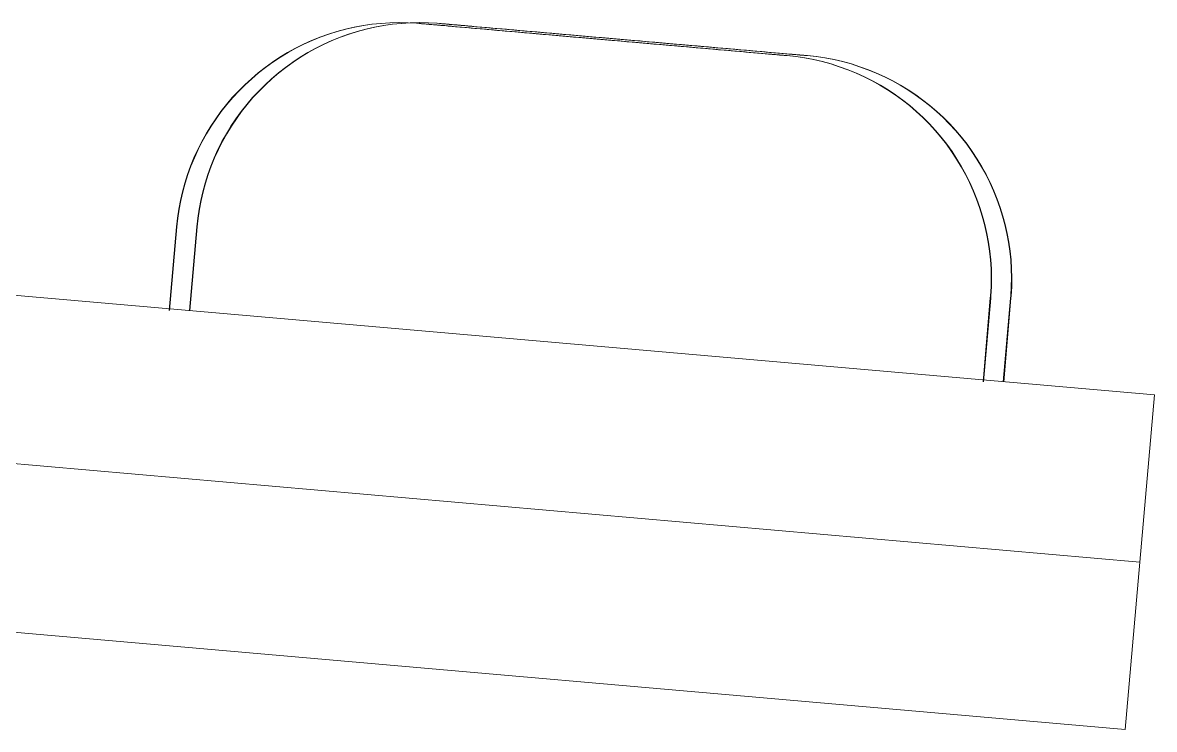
# Model space of a CAD drawing. Header units: millimetres. Extents: x 4237772 to 4686020, y -673 to 29459.
# Drawn here: x 4496280.44 to 4496300.66, y 16828.64 to 16841.27 of the extents above; entities that cross this region are included whole.
import ezdxf

# ---------------------------------------------------------------- set-up
doc = ezdxf.new("R2010")
doc.units = ezdxf.units.MM
doc.layers.add('Q-SPCQ', color=91, linetype='Continuous', lineweight=5)

# ---------------------------------------------------------------- blocks, each defined once
blk = doc.blocks.new('Static Line_Sayfa_Metal Deck_Pan Mount - Up to 15 _ pitch - Max 2 Users-1846359-SECTION - GRIDS B1-B2')
at = {"layer": 'Q-SPCQ'}
for p, q in [((4470673.11, 16834.617), (4470630.374, 16838.356)), ((4470655.639, 16837.619), (4470655.508, 16836.125)), ((4470655.642, 16837.619), (4470655.511, 16836.125)), ((4470655.646, 16837.619), (4470655.515, 16836.125)), ((4470656.001, 16837.619), (4470655.87, 16836.125)), ((4470656.004, 16837.619), (4470655.874, 16836.125)), ((4470656.008, 16837.619), (4470655.877, 16836.125)), ((4470670.049, 16834.853), (4470670.179, 16836.347)), ((4470670.052, 16834.853), (4470670.183, 16836.347)), ((4470670.055, 16834.853), (4470670.186, 16836.347)), ((4470670.411, 16834.853), (4470670.542, 16836.347)), ((4470670.414, 16834.853), (4470670.545, 16836.347)), ((4470670.418, 16834.853), (4470670.548, 16836.347)), ((4470628.02, 16835.55), (4470672.848, 16831.628)), ((4470628.02, 16835.55), (4470672.848, 16831.628)), ((4470672.848, 16831.628), (4470673.11, 16834.617)), ((4470672.587, 16828.64), (4470627.758, 16832.562)), ((4470672.848, 16831.628), (4470672.587, 16828.64))]:
    blk.add_line(p, q, dxfattribs=at)
at = {"layer": 'Q-SPCQ', "flags": 128}
for points in [[(4470655.639, 16837.619), (4470655.656, 16837.778), (4470655.679, 16837.936), (4470655.709, 16838.093), (4470655.745, 16838.249), (4470655.788, 16838.404), (4470655.836, 16838.556), (4470655.89, 16838.707), (4470655.951, 16838.855), (4470656.017, 16839), (4470656.089, 16839.143), (4470656.167, 16839.283), (4470656.25, 16839.42), (4470656.339, 16839.553), (4470656.433, 16839.682), (4470656.532, 16839.808), (4470656.636, 16839.93), (4470656.744, 16840.047), (4470656.858, 16840.16), (4470656.976, 16840.268), (4470657.098, 16840.372), (4470657.224, 16840.47), (4470657.353, 16840.564), (4470657.487, 16840.652), (4470657.624, 16840.735), (4470657.764, 16840.812), (4470657.907, 16840.883), (4470658.053, 16840.949), (4470658.201, 16841.009), (4470658.352, 16841.063), (4470658.505, 16841.111), (4470658.659, 16841.152), (4470658.815, 16841.188), (4470658.972, 16841.217), (4470659.131, 16841.24), (4470659.29, 16841.256), (4470659.45, 16841.267), (4470659.61, 16841.27), (4470659.77, 16841.268), (4470659.929, 16841.259), (4470659.972, 16841.255)], [(4470655.642, 16837.619), (4470655.659, 16837.778), (4470655.683, 16837.936), (4470655.713, 16838.093), (4470655.749, 16838.249), (4470655.791, 16838.404), (4470655.839, 16838.556), (4470655.894, 16838.707), (4470655.954, 16838.855), (4470656.02, 16839), (4470656.093, 16839.143), (4470656.17, 16839.283), (4470656.254, 16839.42), (4470656.342, 16839.553), (4470656.436, 16839.682), (4470656.535, 16839.808), (4470656.639, 16839.93), (4470656.748, 16840.047), (4470656.861, 16840.16), (4470656.979, 16840.268), (4470657.101, 16840.372), (4470657.227, 16840.47), (4470657.357, 16840.564), (4470657.49, 16840.652), (4470657.627, 16840.735), (4470657.767, 16840.812), (4470657.91, 16840.883), (4470658.056, 16840.949), (4470658.205, 16841.009), (4470658.355, 16841.063), (4470658.508, 16841.111), (4470658.662, 16841.152), (4470658.818, 16841.188), (4470658.976, 16841.217), (4470659.134, 16841.24), (4470659.293, 16841.256), (4470659.453, 16841.267), (4470659.613, 16841.27), (4470659.773, 16841.268), (4470659.933, 16841.259), (4470659.976, 16841.255)], [(4470655.646, 16837.619), (4470655.663, 16837.778), (4470655.686, 16837.936), (4470655.716, 16838.093), (4470655.752, 16838.249), (4470655.794, 16838.404), (4470655.843, 16838.556), (4470655.897, 16838.707), (4470655.958, 16838.855), (4470656.024, 16839), (4470656.096, 16839.143), (4470656.174, 16839.283), (4470656.257, 16839.42), (4470656.345, 16839.553), (4470656.439, 16839.682), (4470656.538, 16839.808), (4470656.642, 16839.93), (4470656.751, 16840.047), (4470656.864, 16840.16), (4470656.982, 16840.268), (4470657.104, 16840.372), (4470657.23, 16840.47), (4470657.36, 16840.564), (4470657.494, 16840.652), (4470657.631, 16840.735), (4470657.771, 16840.812), (4470657.914, 16840.883), (4470658.06, 16840.949), (4470658.208, 16841.009), (4470658.359, 16841.063), (4470658.511, 16841.111), (4470658.666, 16841.152), (4470658.822, 16841.188), (4470658.979, 16841.217), (4470659.137, 16841.24), (4470659.297, 16841.256), (4470659.456, 16841.267), (4470659.616, 16841.27), (4470659.776, 16841.268), (4470659.936, 16841.259), (4470659.979, 16841.255)], [(4470656.001, 16837.619), (4470656.018, 16837.778), (4470656.042, 16837.936), (4470656.072, 16838.093), (4470656.108, 16838.249), (4470656.15, 16838.404), (4470656.198, 16838.556), (4470656.253, 16838.707), (4470656.313, 16838.855), (4470656.379, 16839), (4470656.451, 16839.143), (4470656.529, 16839.283), (4470656.612, 16839.42), (4470656.701, 16839.553), (4470656.795, 16839.682), (4470656.894, 16839.808), (4470656.998, 16839.93), (4470657.107, 16840.047), (4470657.22, 16840.16), (4470657.338, 16840.268), (4470657.46, 16840.372), (4470657.586, 16840.47), (4470657.716, 16840.564), (4470657.849, 16840.652), (4470657.986, 16840.735), (4470658.126, 16840.812), (4470658.269, 16840.883), (4470658.415, 16840.949), (4470658.564, 16841.009), (4470658.714, 16841.063), (4470658.867, 16841.111), (4470659.021, 16841.152), (4470659.177, 16841.188), (4470659.335, 16841.217), (4470659.493, 16841.24), (4470659.652, 16841.256), (4470659.812, 16841.267), (4470659.972, 16841.27), (4470660.132, 16841.268), (4470660.292, 16841.259), (4470660.335, 16841.255)], [(4470656.004, 16837.619), (4470656.022, 16837.778), (4470656.045, 16837.936), (4470656.075, 16838.093), (4470656.111, 16838.249), (4470656.153, 16838.404), (4470656.202, 16838.556), (4470656.256, 16838.707), (4470656.316, 16838.855), (4470656.383, 16839), (4470656.455, 16839.143), (4470656.533, 16839.283), (4470656.616, 16839.42), (4470656.704, 16839.553), (4470656.798, 16839.682), (4470656.897, 16839.808), (4470657.001, 16839.93), (4470657.11, 16840.047), (4470657.223, 16840.16), (4470657.341, 16840.268), (4470657.463, 16840.372), (4470657.589, 16840.47), (4470657.719, 16840.564), (4470657.853, 16840.652), (4470657.99, 16840.735), (4470658.13, 16840.812), (4470658.273, 16840.883), (4470658.419, 16840.949), (4470658.567, 16841.009), (4470658.718, 16841.063), (4470658.87, 16841.111), (4470659.025, 16841.152), (4470659.181, 16841.188), (4470659.338, 16841.217), (4470659.496, 16841.24), (4470659.656, 16841.256), (4470659.815, 16841.267), (4470659.975, 16841.27), (4470660.135, 16841.268), (4470660.295, 16841.259), (4470660.338, 16841.255)], [(4470656.008, 16837.619), (4470656.025, 16837.778), (4470656.048, 16837.936), (4470656.078, 16838.093), (4470656.114, 16838.249), (4470656.157, 16838.404), (4470656.205, 16838.556), (4470656.259, 16838.707), (4470656.32, 16838.855), (4470656.386, 16839), (4470656.458, 16839.143), (4470656.536, 16839.283), (4470656.619, 16839.42), (4470656.708, 16839.553), (4470656.802, 16839.682), (4470656.901, 16839.808), (4470657.005, 16839.93), (4470657.113, 16840.047), (4470657.227, 16840.16), (4470657.344, 16840.268), (4470657.466, 16840.372), (4470657.593, 16840.47), (4470657.722, 16840.564), (4470657.856, 16840.652), (4470657.993, 16840.735), (4470658.133, 16840.812), (4470658.276, 16840.883), (4470658.422, 16840.949), (4470658.57, 16841.009), (4470658.721, 16841.063), (4470658.874, 16841.111), (4470659.028, 16841.152), (4470659.184, 16841.188), (4470659.341, 16841.217), (4470659.5, 16841.24), (4470659.659, 16841.256), (4470659.819, 16841.267), (4470659.978, 16841.27), (4470660.138, 16841.268), (4470660.298, 16841.259), (4470660.341, 16841.255)], [(4470659.975, 16841.255), (4470659.983, 16841.254), (4470659.996, 16841.253), (4470660.014, 16841.251), (4470660.038, 16841.249), (4470660.066, 16841.247), (4470660.1, 16841.244), (4470660.139, 16841.24), (4470660.183, 16841.237), (4470660.232, 16841.232), (4470660.285, 16841.228), (4470660.344, 16841.223), (4470660.407, 16841.217), (4470660.474, 16841.211), (4470660.546, 16841.205), (4470660.622, 16841.198), (4470660.703, 16841.191), (4470660.788, 16841.184), (4470660.876, 16841.176), (4470660.969, 16841.168), (4470661.065, 16841.159), (4470661.164, 16841.151), (4470661.267, 16841.142), (4470661.373, 16841.132), (4470661.483, 16841.123), (4470661.595, 16841.113), (4470661.709, 16841.103), (4470661.826, 16841.093), (4470661.946, 16841.082), (4470662.067, 16841.072), (4470662.191, 16841.061), (4470662.316, 16841.05), (4470662.442, 16841.039), (4470662.57, 16841.028), (4470662.699, 16841.016), (4470662.829, 16841.005), (4470662.96, 16840.994), (4470663.091, 16840.982), (4470663.222, 16840.971), (4470663.258, 16840.968)], [(4470663.258, 16840.968), (4470663.126, 16840.979), (4470662.995, 16840.991), (4470662.864, 16841.002), (4470662.734, 16841.013), (4470662.605, 16841.025), (4470662.477, 16841.036), (4470662.35, 16841.047), (4470662.224, 16841.058), (4470662.1, 16841.069), (4470661.978, 16841.08), (4470661.858, 16841.09), (4470661.741, 16841.1), (4470661.625, 16841.11), (4470661.513, 16841.12), (4470661.403, 16841.13), (4470661.296, 16841.139), (4470661.192, 16841.148), (4470661.091, 16841.157), (4470660.994, 16841.166), (4470660.901, 16841.174), (4470660.811, 16841.182), (4470660.726, 16841.189), (4470660.644, 16841.196), (4470660.566, 16841.203), (4470660.493, 16841.21), (4470660.424, 16841.216), (4470660.36, 16841.221), (4470660.301, 16841.226), (4470660.246, 16841.231), (4470660.196, 16841.236), (4470660.15, 16841.239), (4470660.11, 16841.243), (4470660.075, 16841.246), (4470660.045, 16841.249), (4470660.02, 16841.251), (4470660, 16841.253), (4470659.986, 16841.254), (4470659.977, 16841.255)], [(4470659.978, 16841.255), (4470659.986, 16841.254), (4470659.999, 16841.253), (4470660.018, 16841.251), (4470660.041, 16841.249), (4470660.07, 16841.247), (4470660.104, 16841.244), (4470660.142, 16841.24), (4470660.186, 16841.237), (4470660.235, 16841.232), (4470660.289, 16841.228), (4470660.347, 16841.223), (4470660.41, 16841.217), (4470660.477, 16841.211), (4470660.549, 16841.205), (4470660.626, 16841.198), (4470660.706, 16841.191), (4470660.791, 16841.184), (4470660.88, 16841.176), (4470660.972, 16841.168), (4470661.068, 16841.159), (4470661.168, 16841.151), (4470661.271, 16841.142), (4470661.377, 16841.132), (4470661.486, 16841.123), (4470661.598, 16841.113), (4470661.713, 16841.103), (4470661.83, 16841.093), (4470661.949, 16841.082), (4470662.071, 16841.072), (4470662.194, 16841.061), (4470662.319, 16841.05), (4470662.446, 16841.039), (4470662.574, 16841.028), (4470662.703, 16841.016), (4470662.833, 16841.005), (4470662.963, 16840.994), (4470663.094, 16840.982), (4470663.226, 16840.971), (4470663.261, 16840.968)], [(4470663.261, 16840.968), (4470663.13, 16840.979), (4470662.999, 16840.991), (4470662.868, 16841.002), (4470662.738, 16841.013), (4470662.608, 16841.025), (4470662.48, 16841.036), (4470662.353, 16841.047), (4470662.228, 16841.058), (4470662.104, 16841.069), (4470661.982, 16841.08), (4470661.862, 16841.09), (4470661.744, 16841.1), (4470661.629, 16841.11), (4470661.516, 16841.12), (4470661.406, 16841.13), (4470661.299, 16841.139), (4470661.195, 16841.148), (4470661.095, 16841.157), (4470660.998, 16841.166), (4470660.904, 16841.174), (4470660.815, 16841.182), (4470660.729, 16841.189), (4470660.647, 16841.196), (4470660.57, 16841.203), (4470660.496, 16841.21), (4470660.428, 16841.216), (4470660.363, 16841.221), (4470660.304, 16841.226), (4470660.249, 16841.231), (4470660.199, 16841.236), (4470660.154, 16841.239), (4470660.114, 16841.243), (4470660.078, 16841.246), (4470660.048, 16841.249), (4470660.023, 16841.251), (4470660.004, 16841.253), (4470659.989, 16841.254), (4470659.98, 16841.255)], [(4470659.982, 16841.255), (4470659.989, 16841.254), (4470660.003, 16841.253), (4470660.021, 16841.251), (4470660.044, 16841.249), (4470660.073, 16841.247), (4470660.107, 16841.244), (4470660.146, 16841.24), (4470660.19, 16841.237), (4470660.238, 16841.232), (4470660.292, 16841.228), (4470660.35, 16841.223), (4470660.413, 16841.217), (4470660.481, 16841.211), (4470660.553, 16841.205), (4470660.629, 16841.198), (4470660.71, 16841.191), (4470660.794, 16841.184), (4470660.883, 16841.176), (4470660.975, 16841.168), (4470661.071, 16841.159), (4470661.171, 16841.151), (4470661.274, 16841.142), (4470661.38, 16841.132), (4470661.489, 16841.123), (4470661.601, 16841.113), (4470661.716, 16841.103), (4470661.833, 16841.093), (4470661.952, 16841.082), (4470662.074, 16841.072), (4470662.197, 16841.061), (4470662.322, 16841.05), (4470662.449, 16841.039), (4470662.577, 16841.028), (4470662.706, 16841.016), (4470662.836, 16841.005), (4470662.967, 16840.994), (4470663.098, 16840.982), (4470663.229, 16840.971), (4470663.264, 16840.968)], [(4470663.264, 16840.968), (4470663.133, 16840.979), (4470663.002, 16840.991), (4470662.871, 16841.002), (4470662.741, 16841.013), (4470662.612, 16841.025), (4470662.484, 16841.036), (4470662.357, 16841.047), (4470662.231, 16841.058), (4470662.107, 16841.069), (4470661.985, 16841.08), (4470661.865, 16841.09), (4470661.747, 16841.1), (4470661.632, 16841.11), (4470661.519, 16841.12), (4470661.409, 16841.13), (4470661.302, 16841.139), (4470661.199, 16841.148), (4470661.098, 16841.157), (4470661.001, 16841.166), (4470660.908, 16841.174), (4470660.818, 16841.182), (4470660.732, 16841.189), (4470660.651, 16841.196), (4470660.573, 16841.203), (4470660.5, 16841.21), (4470660.431, 16841.216), (4470660.367, 16841.221), (4470660.307, 16841.226), (4470660.252, 16841.231), (4470660.202, 16841.236), (4470660.157, 16841.239), (4470660.117, 16841.243), (4470660.082, 16841.246), (4470660.052, 16841.249), (4470660.027, 16841.251), (4470660.007, 16841.253), (4470659.992, 16841.254), (4470659.983, 16841.255)], [(4470660.337, 16841.255), (4470660.345, 16841.254), (4470660.358, 16841.253), (4470660.377, 16841.251), (4470660.4, 16841.249), (4470660.429, 16841.247), (4470660.463, 16841.244), (4470660.501, 16841.24), (4470660.545, 16841.237), (4470660.594, 16841.232), (4470660.647, 16841.228), (4470660.706, 16841.223), (4470660.769, 16841.217), (4470660.836, 16841.211), (4470660.908, 16841.205), (4470660.985, 16841.198), (4470661.065, 16841.191), (4470661.15, 16841.184), (4470661.239, 16841.176), (4470661.331, 16841.168), (4470661.427, 16841.159), (4470661.527, 16841.151), (4470661.63, 16841.142), (4470661.736, 16841.132), (4470661.845, 16841.123), (4470661.957, 16841.113), (4470662.071, 16841.103), (4470662.189, 16841.093), (4470662.308, 16841.082), (4470662.429, 16841.072), (4470662.553, 16841.061), (4470662.678, 16841.05), (4470662.805, 16841.039), (4470662.933, 16841.028), (4470663.062, 16841.016), (4470663.192, 16841.005), (4470663.322, 16840.994), (4470663.453, 16840.982), (4470663.585, 16840.971), (4470663.62, 16840.968)], [(4470663.62, 16840.968), (4470663.489, 16840.979), (4470663.358, 16840.991), (4470663.227, 16841.002), (4470663.097, 16841.013), (4470662.967, 16841.025), (4470662.839, 16841.036), (4470662.712, 16841.047), (4470662.587, 16841.058), (4470662.463, 16841.069), (4470662.341, 16841.08), (4470662.221, 16841.09), (4470662.103, 16841.1), (4470661.988, 16841.11), (4470661.875, 16841.12), (4470661.765, 16841.13), (4470661.658, 16841.139), (4470661.554, 16841.148), (4470661.454, 16841.157), (4470661.357, 16841.166), (4470661.263, 16841.174), (4470661.174, 16841.182), (4470661.088, 16841.189), (4470661.006, 16841.196), (4470660.929, 16841.203), (4470660.855, 16841.21), (4470660.787, 16841.216), (4470660.722, 16841.221), (4470660.663, 16841.226), (4470660.608, 16841.231), (4470660.558, 16841.236), (4470660.513, 16841.239), (4470660.473, 16841.243), (4470660.437, 16841.246), (4470660.407, 16841.249), (4470660.382, 16841.251), (4470660.363, 16841.253), (4470660.348, 16841.254), (4470660.339, 16841.255)], [(4470660.341, 16841.255), (4470660.348, 16841.254), (4470660.362, 16841.253), (4470660.38, 16841.251), (4470660.403, 16841.249), (4470660.432, 16841.247), (4470660.466, 16841.244), (4470660.505, 16841.24), (4470660.548, 16841.237), (4470660.597, 16841.232), (4470660.651, 16841.228), (4470660.709, 16841.223), (4470660.772, 16841.217), (4470660.84, 16841.211), (4470660.912, 16841.205), (4470660.988, 16841.198), (4470661.069, 16841.191), (4470661.153, 16841.184), (4470661.242, 16841.176), (4470661.334, 16841.168), (4470661.43, 16841.159), (4470661.53, 16841.151), (4470661.633, 16841.142), (4470661.739, 16841.132), (4470661.848, 16841.123), (4470661.96, 16841.113), (4470662.075, 16841.103), (4470662.192, 16841.093), (4470662.311, 16841.082), (4470662.433, 16841.072), (4470662.556, 16841.061), (4470662.681, 16841.05), (4470662.808, 16841.039), (4470662.936, 16841.028), (4470663.065, 16841.016), (4470663.195, 16841.005), (4470663.325, 16840.994), (4470663.457, 16840.982), (4470663.588, 16840.971), (4470663.623, 16840.968)], [(4470663.623, 16840.968), (4470663.492, 16840.979), (4470663.361, 16840.991), (4470663.23, 16841.002), (4470663.1, 16841.013), (4470662.971, 16841.025), (4470662.842, 16841.036), (4470662.715, 16841.047), (4470662.59, 16841.058), (4470662.466, 16841.069), (4470662.344, 16841.08), (4470662.224, 16841.09), (4470662.106, 16841.1), (4470661.991, 16841.11), (4470661.878, 16841.12), (4470661.768, 16841.13), (4470661.661, 16841.139), (4470661.558, 16841.148), (4470661.457, 16841.157), (4470661.36, 16841.166), (4470661.267, 16841.174), (4470661.177, 16841.182), (4470661.091, 16841.189), (4470661.009, 16841.196), (4470660.932, 16841.203), (4470660.859, 16841.21), (4470660.79, 16841.216), (4470660.726, 16841.221), (4470660.666, 16841.226), (4470660.611, 16841.231), (4470660.561, 16841.236), (4470660.516, 16841.239), (4470660.476, 16841.243), (4470660.441, 16841.246), (4470660.411, 16841.249), (4470660.386, 16841.251), (4470660.366, 16841.253), (4470660.351, 16841.254), (4470660.342, 16841.255)], [(4470660.344, 16841.255), (4470660.352, 16841.254), (4470660.365, 16841.253), (4470660.383, 16841.251), (4470660.407, 16841.249), (4470660.435, 16841.247), (4470660.469, 16841.244), (4470660.508, 16841.24), (4470660.552, 16841.237), (4470660.601, 16841.232), (4470660.654, 16841.228), (4470660.712, 16841.223), (4470660.775, 16841.217), (4470660.843, 16841.211), (4470660.915, 16841.205), (4470660.991, 16841.198), (4470661.072, 16841.191), (4470661.157, 16841.184), (4470661.245, 16841.176), (4470661.338, 16841.168), (4470661.434, 16841.159), (4470661.533, 16841.151), (4470661.636, 16841.142), (4470661.742, 16841.132), (4470661.852, 16841.123), (4470661.964, 16841.113), (4470662.078, 16841.103), (4470662.195, 16841.093), (4470662.315, 16841.082), (4470662.436, 16841.072), (4470662.56, 16841.061), (4470662.685, 16841.05), (4470662.811, 16841.039), (4470662.939, 16841.028), (4470663.068, 16841.016), (4470663.198, 16841.005), (4470663.329, 16840.994), (4470663.46, 16840.982), (4470663.591, 16840.971), (4470663.627, 16840.968)], [(4470663.627, 16840.968), (4470663.495, 16840.979), (4470663.364, 16840.991), (4470663.233, 16841.002), (4470663.103, 16841.013), (4470662.974, 16841.025), (4470662.846, 16841.036), (4470662.719, 16841.047), (4470662.593, 16841.058), (4470662.469, 16841.069), (4470662.347, 16841.08), (4470662.227, 16841.09), (4470662.11, 16841.1), (4470661.994, 16841.11), (4470661.882, 16841.12), (4470661.772, 16841.13), (4470661.665, 16841.139), (4470661.561, 16841.148), (4470661.46, 16841.157), (4470661.363, 16841.166), (4470661.27, 16841.174), (4470661.18, 16841.182), (4470661.094, 16841.189), (4470661.013, 16841.196), (4470660.935, 16841.203), (4470660.862, 16841.21), (4470660.793, 16841.216), (4470660.729, 16841.221), (4470660.669, 16841.226), (4470660.615, 16841.231), (4470660.565, 16841.236), (4470660.519, 16841.239), (4470660.479, 16841.243), (4470660.444, 16841.246), (4470660.414, 16841.249), (4470660.389, 16841.251), (4470660.369, 16841.253), (4470660.355, 16841.254), (4470660.345, 16841.255)], [(4470666.541, 16840.68), (4470666.533, 16840.681), (4470666.52, 16840.682), (4470666.501, 16840.684), (4470666.478, 16840.686), (4470666.449, 16840.688), (4470666.415, 16840.691), (4470666.376, 16840.695), (4470666.333, 16840.699), (4470666.284, 16840.703), (4470666.23, 16840.708), (4470666.172, 16840.713), (4470666.109, 16840.718), (4470666.041, 16840.724), (4470665.969, 16840.73), (4470665.893, 16840.737), (4470665.812, 16840.744), (4470665.728, 16840.752), (4470665.639, 16840.759), (4470665.547, 16840.767), (4470665.451, 16840.776), (4470665.351, 16840.785), (4470665.248, 16840.794), (4470665.142, 16840.803), (4470665.033, 16840.812), (4470664.921, 16840.822), (4470664.806, 16840.832), (4470664.689, 16840.842), (4470664.57, 16840.853), (4470664.448, 16840.863), (4470664.325, 16840.874), (4470664.2, 16840.885), (4470664.073, 16840.896), (4470663.945, 16840.908), (4470663.816, 16840.919), (4470663.686, 16840.93), (4470663.556, 16840.942), (4470663.425, 16840.953), (4470663.293, 16840.965), (4470663.258, 16840.968)], [(4470663.258, 16840.968), (4470663.389, 16840.956), (4470663.52, 16840.945), (4470663.651, 16840.933), (4470663.781, 16840.922), (4470663.91, 16840.911), (4470664.039, 16840.899), (4470664.166, 16840.888), (4470664.291, 16840.877), (4470664.415, 16840.866), (4470664.537, 16840.856), (4470664.657, 16840.845), (4470664.775, 16840.835), (4470664.89, 16840.825), (4470665.003, 16840.815), (4470665.113, 16840.805), (4470665.22, 16840.796), (4470665.324, 16840.787), (4470665.424, 16840.778), (4470665.521, 16840.77), (4470665.615, 16840.761), (4470665.704, 16840.754), (4470665.79, 16840.746), (4470665.872, 16840.739), (4470665.949, 16840.732), (4470666.022, 16840.726), (4470666.091, 16840.72), (4470666.155, 16840.714), (4470666.215, 16840.709), (4470666.27, 16840.704), (4470666.32, 16840.7), (4470666.365, 16840.696), (4470666.405, 16840.692), (4470666.44, 16840.689), (4470666.47, 16840.687), (4470666.495, 16840.684), (4470666.515, 16840.683), (4470666.53, 16840.681), (4470666.539, 16840.681)], [(4470666.544, 16840.68), (4470666.536, 16840.681), (4470666.523, 16840.682), (4470666.505, 16840.684), (4470666.481, 16840.686), (4470666.452, 16840.688), (4470666.419, 16840.691), (4470666.38, 16840.695), (4470666.336, 16840.699), (4470666.287, 16840.703), (4470666.234, 16840.708), (4470666.175, 16840.713), (4470666.112, 16840.718), (4470666.045, 16840.724), (4470665.973, 16840.73), (4470665.896, 16840.737), (4470665.816, 16840.744), (4470665.731, 16840.752), (4470665.643, 16840.759), (4470665.55, 16840.767), (4470665.454, 16840.776), (4470665.354, 16840.785), (4470665.251, 16840.794), (4470665.145, 16840.803), (4470665.036, 16840.812), (4470664.924, 16840.822), (4470664.81, 16840.832), (4470664.692, 16840.842), (4470664.573, 16840.853), (4470664.452, 16840.863), (4470664.328, 16840.874), (4470664.203, 16840.885), (4470664.076, 16840.896), (4470663.949, 16840.908), (4470663.82, 16840.919), (4470663.69, 16840.93), (4470663.559, 16840.942), (4470663.428, 16840.953), (4470663.297, 16840.965), (4470663.261, 16840.968)], [(4470663.261, 16840.968), (4470663.392, 16840.956), (4470663.524, 16840.945), (4470663.654, 16840.933), (4470663.784, 16840.922), (4470663.914, 16840.911), (4470664.042, 16840.899), (4470664.169, 16840.888), (4470664.295, 16840.877), (4470664.418, 16840.866), (4470664.54, 16840.856), (4470664.66, 16840.845), (4470664.778, 16840.835), (4470664.894, 16840.825), (4470665.006, 16840.815), (4470665.116, 16840.805), (4470665.223, 16840.796), (4470665.327, 16840.787), (4470665.427, 16840.778), (4470665.524, 16840.77), (4470665.618, 16840.761), (4470665.708, 16840.754), (4470665.793, 16840.746), (4470665.875, 16840.739), (4470665.952, 16840.732), (4470666.026, 16840.726), (4470666.094, 16840.72), (4470666.159, 16840.714), (4470666.218, 16840.709), (4470666.273, 16840.704), (4470666.323, 16840.7), (4470666.368, 16840.696), (4470666.409, 16840.692), (4470666.444, 16840.689), (4470666.474, 16840.687), (4470666.499, 16840.684), (4470666.518, 16840.683), (4470666.533, 16840.681), (4470666.542, 16840.681)], [(4470666.547, 16840.68), (4470666.539, 16840.681), (4470666.526, 16840.682), (4470666.508, 16840.684), (4470666.484, 16840.686), (4470666.456, 16840.688), (4470666.422, 16840.691), (4470666.383, 16840.695), (4470666.339, 16840.699), (4470666.291, 16840.703), (4470666.237, 16840.708), (4470666.179, 16840.713), (4470666.116, 16840.718), (4470666.048, 16840.724), (4470665.976, 16840.73), (4470665.9, 16840.737), (4470665.819, 16840.744), (4470665.734, 16840.752), (4470665.646, 16840.759), (4470665.553, 16840.767), (4470665.457, 16840.776), (4470665.358, 16840.785), (4470665.255, 16840.794), (4470665.149, 16840.803), (4470665.04, 16840.812), (4470664.928, 16840.822), (4470664.813, 16840.832), (4470664.696, 16840.842), (4470664.576, 16840.853), (4470664.455, 16840.863), (4470664.332, 16840.874), (4470664.206, 16840.885), (4470664.08, 16840.896), (4470663.952, 16840.908), (4470663.823, 16840.919), (4470663.693, 16840.93), (4470663.562, 16840.942), (4470663.431, 16840.953), (4470663.3, 16840.965), (4470663.264, 16840.968)], [(4470663.264, 16840.968), (4470663.396, 16840.956), (4470663.527, 16840.945), (4470663.658, 16840.933), (4470663.788, 16840.922), (4470663.917, 16840.911), (4470664.045, 16840.899), (4470664.172, 16840.888), (4470664.298, 16840.877), (4470664.422, 16840.866), (4470664.544, 16840.856), (4470664.664, 16840.845), (4470664.782, 16840.835), (4470664.897, 16840.825), (4470665.01, 16840.815), (4470665.119, 16840.805), (4470665.226, 16840.796), (4470665.33, 16840.787), (4470665.431, 16840.778), (4470665.528, 16840.77), (4470665.621, 16840.761), (4470665.711, 16840.754), (4470665.797, 16840.746), (4470665.878, 16840.739), (4470665.956, 16840.732), (4470666.029, 16840.726), (4470666.098, 16840.72), (4470666.162, 16840.714), (4470666.222, 16840.709), (4470666.277, 16840.704), (4470666.327, 16840.7), (4470666.372, 16840.696), (4470666.412, 16840.692), (4470666.447, 16840.689), (4470666.477, 16840.687), (4470666.502, 16840.684), (4470666.522, 16840.683), (4470666.536, 16840.681), (4470666.546, 16840.681)], [(4470666.903, 16840.68), (4470666.895, 16840.681), (4470666.882, 16840.682), (4470666.864, 16840.684), (4470666.84, 16840.686), (4470666.811, 16840.688), (4470666.778, 16840.691), (4470666.739, 16840.695), (4470666.695, 16840.699), (4470666.646, 16840.703), (4470666.593, 16840.708), (4470666.534, 16840.713), (4470666.471, 16840.718), (4470666.404, 16840.724), (4470666.332, 16840.73), (4470666.255, 16840.737), (4470666.175, 16840.744), (4470666.09, 16840.752), (4470666.001, 16840.759), (4470665.909, 16840.767), (4470665.813, 16840.776), (4470665.713, 16840.785), (4470665.61, 16840.794), (4470665.504, 16840.803), (4470665.395, 16840.812), (4470665.283, 16840.822), (4470665.169, 16840.832), (4470665.051, 16840.842), (4470664.932, 16840.853), (4470664.811, 16840.863), (4470664.687, 16840.874), (4470664.562, 16840.885), (4470664.435, 16840.896), (4470664.307, 16840.908), (4470664.178, 16840.919), (4470664.049, 16840.93), (4470663.918, 16840.942), (4470663.787, 16840.953), (4470663.655, 16840.965), (4470663.62, 16840.968)], [(4470663.62, 16840.968), (4470663.751, 16840.956), (4470663.883, 16840.945), (4470664.013, 16840.933), (4470664.143, 16840.922), (4470664.273, 16840.911), (4470664.401, 16840.899), (4470664.528, 16840.888), (4470664.653, 16840.877), (4470664.777, 16840.866), (4470664.899, 16840.856), (4470665.019, 16840.845), (4470665.137, 16840.835), (4470665.252, 16840.825), (4470665.365, 16840.815), (4470665.475, 16840.805), (4470665.582, 16840.796), (4470665.686, 16840.787), (4470665.786, 16840.778), (4470665.883, 16840.77), (4470665.977, 16840.761), (4470666.066, 16840.754), (4470666.152, 16840.746), (4470666.234, 16840.739), (4470666.311, 16840.732), (4470666.385, 16840.726), (4470666.453, 16840.72), (4470666.518, 16840.714), (4470666.577, 16840.709), (4470666.632, 16840.704), (4470666.682, 16840.7), (4470666.727, 16840.696), (4470666.768, 16840.692), (4470666.803, 16840.689), (4470666.833, 16840.687), (4470666.858, 16840.684), (4470666.877, 16840.683), (4470666.892, 16840.681), (4470666.901, 16840.681)], [(4470666.906, 16840.68), (4470666.898, 16840.681), (4470666.885, 16840.682), (4470666.867, 16840.684), (4470666.843, 16840.686), (4470666.815, 16840.688), (4470666.781, 16840.691), (4470666.742, 16840.695), (4470666.698, 16840.699), (4470666.649, 16840.703), (4470666.596, 16840.708), (4470666.538, 16840.713), (4470666.475, 16840.718), (4470666.407, 16840.724), (4470666.335, 16840.73), (4470666.259, 16840.737), (4470666.178, 16840.744), (4470666.093, 16840.752), (4470666.005, 16840.759), (4470665.912, 16840.767), (4470665.816, 16840.776), (4470665.717, 16840.785), (4470665.614, 16840.794), (4470665.508, 16840.803), (4470665.398, 16840.812), (4470665.287, 16840.822), (4470665.172, 16840.832), (4470665.055, 16840.842), (4470664.935, 16840.853), (4470664.814, 16840.863), (4470664.69, 16840.874), (4470664.565, 16840.885), (4470664.439, 16840.896), (4470664.311, 16840.908), (4470664.182, 16840.919), (4470664.052, 16840.93), (4470663.921, 16840.942), (4470663.79, 16840.953), (4470663.659, 16840.965), (4470663.623, 16840.968)], [(4470663.623, 16840.968), (4470663.755, 16840.956), (4470663.886, 16840.945), (4470664.017, 16840.933), (4470664.147, 16840.922), (4470664.276, 16840.911), (4470664.404, 16840.899), (4470664.531, 16840.888), (4470664.657, 16840.877), (4470664.781, 16840.866), (4470664.903, 16840.856), (4470665.023, 16840.845), (4470665.14, 16840.835), (4470665.256, 16840.825), (4470665.369, 16840.815), (4470665.478, 16840.805), (4470665.585, 16840.796), (4470665.689, 16840.787), (4470665.79, 16840.778), (4470665.887, 16840.77), (4470665.98, 16840.761), (4470666.07, 16840.754), (4470666.156, 16840.746), (4470666.237, 16840.739), (4470666.315, 16840.732), (4470666.388, 16840.726), (4470666.457, 16840.72), (4470666.521, 16840.714), (4470666.581, 16840.709), (4470666.635, 16840.704), (4470666.686, 16840.7), (4470666.731, 16840.696), (4470666.771, 16840.692), (4470666.806, 16840.689), (4470666.836, 16840.687), (4470666.861, 16840.684), (4470666.881, 16840.683), (4470666.895, 16840.681), (4470666.905, 16840.681)], [(4470666.91, 16840.68), (4470666.902, 16840.681), (4470666.889, 16840.682), (4470666.87, 16840.684), (4470666.847, 16840.686), (4470666.818, 16840.688), (4470666.784, 16840.691), (4470666.745, 16840.695), (4470666.702, 16840.699), (4470666.653, 16840.703), (4470666.599, 16840.708), (4470666.541, 16840.713), (4470666.478, 16840.718), (4470666.41, 16840.724), (4470666.338, 16840.73), (4470666.262, 16840.737), (4470666.181, 16840.744), (4470666.097, 16840.752), (4470666.008, 16840.759), (4470665.916, 16840.767), (4470665.82, 16840.776), (4470665.72, 16840.785), (4470665.617, 16840.794), (4470665.511, 16840.803), (4470665.402, 16840.812), (4470665.29, 16840.822), (4470665.175, 16840.832), (4470665.058, 16840.842), (4470664.939, 16840.853), (4470664.817, 16840.863), (4470664.694, 16840.874), (4470664.569, 16840.885), (4470664.442, 16840.896), (4470664.314, 16840.908), (4470664.185, 16840.919), (4470664.055, 16840.93), (4470663.925, 16840.942), (4470663.794, 16840.953), (4470663.662, 16840.965), (4470663.627, 16840.968)], [(4470663.627, 16840.968), (4470663.758, 16840.956), (4470663.889, 16840.945), (4470664.02, 16840.933), (4470664.15, 16840.922), (4470664.279, 16840.911), (4470664.408, 16840.899), (4470664.535, 16840.888), (4470664.66, 16840.877), (4470664.784, 16840.866), (4470664.906, 16840.856), (4470665.026, 16840.845), (4470665.144, 16840.835), (4470665.259, 16840.825), (4470665.372, 16840.815), (4470665.482, 16840.805), (4470665.589, 16840.796), (4470665.693, 16840.787), (4470665.793, 16840.778), (4470665.89, 16840.77), (4470665.983, 16840.761), (4470666.073, 16840.754), (4470666.159, 16840.746), (4470666.241, 16840.739), (4470666.318, 16840.732), (4470666.391, 16840.726), (4470666.46, 16840.72), (4470666.524, 16840.714), (4470666.584, 16840.709), (4470666.639, 16840.704), (4470666.689, 16840.7), (4470666.734, 16840.696), (4470666.774, 16840.692), (4470666.809, 16840.689), (4470666.839, 16840.687), (4470666.864, 16840.684), (4470666.884, 16840.683), (4470666.899, 16840.681), (4470666.908, 16840.681)], [(4470666.543, 16840.68), (4470666.702, 16840.663), (4470666.861, 16840.64), (4470667.018, 16840.61), (4470667.174, 16840.574), (4470667.328, 16840.532), (4470667.48, 16840.483), (4470667.631, 16840.429), (4470667.779, 16840.368), (4470667.925, 16840.302), (4470668.067, 16840.23), (4470668.207, 16840.152), (4470668.344, 16840.069), (4470668.477, 16839.98), (4470668.607, 16839.886), (4470668.732, 16839.787), (4470668.854, 16839.683), (4470668.971, 16839.575), (4470669.084, 16839.461), (4470669.192, 16839.344), (4470669.296, 16839.222), (4470669.395, 16839.096), (4470669.488, 16838.966), (4470669.576, 16838.832), (4470669.659, 16838.695), (4470669.736, 16838.555), (4470669.808, 16838.412), (4470669.873, 16838.266), (4470669.933, 16838.118), (4470669.987, 16837.967), (4470670.035, 16837.814), (4470670.077, 16837.66), (4470670.112, 16837.504), (4470670.141, 16837.347), (4470670.164, 16837.188), (4470670.181, 16837.029), (4470670.191, 16836.869), (4470670.195, 16836.71), (4470670.192, 16836.55), (4470670.183, 16836.39), (4470670.179, 16836.347)], [(4470666.547, 16840.68), (4470666.706, 16840.663), (4470666.864, 16840.64), (4470667.021, 16840.61), (4470667.177, 16840.574), (4470667.331, 16840.532), (4470667.484, 16840.483), (4470667.634, 16840.429), (4470667.782, 16840.368), (4470667.928, 16840.302), (4470668.071, 16840.23), (4470668.211, 16840.152), (4470668.347, 16840.069), (4470668.48, 16839.98), (4470668.61, 16839.886), (4470668.736, 16839.787), (4470668.857, 16839.683), (4470668.975, 16839.575), (4470669.088, 16839.461), (4470669.196, 16839.344), (4470669.299, 16839.222), (4470669.398, 16839.096), (4470669.491, 16838.966), (4470669.579, 16838.832), (4470669.662, 16838.695), (4470669.739, 16838.555), (4470669.811, 16838.412), (4470669.877, 16838.266), (4470669.937, 16838.118), (4470669.99, 16837.967), (4470670.038, 16837.814), (4470670.08, 16837.66), (4470670.115, 16837.504), (4470670.145, 16837.347), (4470670.167, 16837.188), (4470670.184, 16837.029), (4470670.194, 16836.869), (4470670.198, 16836.71), (4470670.195, 16836.55), (4470670.186, 16836.39), (4470670.183, 16836.347)], [(4470666.55, 16840.68), (4470666.709, 16840.663), (4470666.867, 16840.64), (4470667.024, 16840.61), (4470667.18, 16840.574), (4470667.335, 16840.532), (4470667.487, 16840.483), (4470667.638, 16840.429), (4470667.786, 16840.368), (4470667.931, 16840.302), (4470668.074, 16840.23), (4470668.214, 16840.152), (4470668.351, 16840.069), (4470668.484, 16839.98), (4470668.613, 16839.886), (4470668.739, 16839.787), (4470668.861, 16839.683), (4470668.978, 16839.575), (4470669.091, 16839.461), (4470669.199, 16839.344), (4470669.303, 16839.222), (4470669.401, 16839.096), (4470669.495, 16838.966), (4470669.583, 16838.832), (4470669.665, 16838.695), (4470669.743, 16838.555), (4470669.814, 16838.412), (4470669.88, 16838.266), (4470669.94, 16838.118), (4470669.994, 16837.967), (4470670.042, 16837.814), (4470670.083, 16837.66), (4470670.119, 16837.504), (4470670.148, 16837.347), (4470670.171, 16837.188), (4470670.187, 16837.029), (4470670.197, 16836.869), (4470670.201, 16836.71), (4470670.199, 16836.55), (4470670.19, 16836.39), (4470670.186, 16836.347)], [(4470666.905, 16840.68), (4470667.065, 16840.663), (4470667.223, 16840.64), (4470667.38, 16840.61), (4470667.536, 16840.574), (4470667.69, 16840.532), (4470667.843, 16840.483), (4470667.993, 16840.429), (4470668.141, 16840.368), (4470668.287, 16840.302), (4470668.43, 16840.23), (4470668.57, 16840.152), (4470668.706, 16840.069), (4470668.839, 16839.98), (4470668.969, 16839.886), (4470669.095, 16839.787), (4470669.216, 16839.683), (4470669.334, 16839.575), (4470669.446, 16839.461), (4470669.555, 16839.344), (4470669.658, 16839.222), (4470669.757, 16839.096), (4470669.85, 16838.966), (4470669.938, 16838.832), (4470670.021, 16838.695), (4470670.098, 16838.555), (4470670.17, 16838.412), (4470670.236, 16838.266), (4470670.295, 16838.118), (4470670.349, 16837.967), (4470670.397, 16837.814), (4470670.439, 16837.66), (4470670.474, 16837.504), (4470670.503, 16837.347), (4470670.526, 16837.188), (4470670.543, 16837.029), (4470670.553, 16836.869), (4470670.557, 16836.71), (4470670.554, 16836.55), (4470670.545, 16836.39), (4470670.542, 16836.347)], [(4470666.909, 16840.68), (4470667.068, 16840.663), (4470667.226, 16840.64), (4470667.383, 16840.61), (4470667.539, 16840.574), (4470667.694, 16840.532), (4470667.846, 16840.483), (4470667.996, 16840.429), (4470668.145, 16840.368), (4470668.29, 16840.302), (4470668.433, 16840.23), (4470668.573, 16840.152), (4470668.71, 16840.069), (4470668.843, 16839.98), (4470668.972, 16839.886), (4470669.098, 16839.787), (4470669.22, 16839.683), (4470669.337, 16839.575), (4470669.45, 16839.461), (4470669.558, 16839.344), (4470669.662, 16839.222), (4470669.76, 16839.096), (4470669.854, 16838.966), (4470669.942, 16838.832), (4470670.024, 16838.695), (4470670.102, 16838.555), (4470670.173, 16838.412), (4470670.239, 16838.266), (4470670.299, 16838.118), (4470670.353, 16837.967), (4470670.4, 16837.814), (4470670.442, 16837.66), (4470670.478, 16837.504), (4470670.507, 16837.347), (4470670.53, 16837.188), (4470670.546, 16837.029), (4470670.556, 16836.869), (4470670.56, 16836.71), (4470670.558, 16836.55), (4470670.548, 16836.39), (4470670.545, 16836.347)], [(4470666.912, 16840.68), (4470667.071, 16840.663), (4470667.229, 16840.64), (4470667.387, 16840.61), (4470667.543, 16840.574), (4470667.697, 16840.532), (4470667.849, 16840.483), (4470668, 16840.429), (4470668.148, 16840.368), (4470668.294, 16840.302), (4470668.436, 16840.23), (4470668.576, 16840.152), (4470668.713, 16840.069), (4470668.846, 16839.98), (4470668.976, 16839.886), (4470669.101, 16839.787), (4470669.223, 16839.683), (4470669.34, 16839.575), (4470669.453, 16839.461), (4470669.561, 16839.344), (4470669.665, 16839.222), (4470669.763, 16839.096), (4470669.857, 16838.966), (4470669.945, 16838.832), (4470670.028, 16838.695), (4470670.105, 16838.555), (4470670.176, 16838.412), (4470670.242, 16838.266), (4470670.302, 16838.118), (4470670.356, 16837.967), (4470670.404, 16837.814), (4470670.445, 16837.66), (4470670.481, 16837.504), (4470670.51, 16837.347), (4470670.533, 16837.188), (4470670.55, 16837.029), (4470670.56, 16836.869), (4470670.563, 16836.71), (4470670.561, 16836.55), (4470670.552, 16836.39), (4470670.548, 16836.347)]]:
    blk.add_lwpolyline(points, dxfattribs=at)

msp = doc.modelspace()

# ---------------------------------------------------------------- block references
at = {"layer": 'Q-SPCQ'}
msp.add_blockref('Static Line_Sayfa_Metal Deck_Pan Mount - Up to 15 _ pitch - Max 2 Users-1846359-SECTION - GRIDS B1-B2', (25627.547, 0), dxfattribs=at)

doc.saveas('drawing.dxf')
